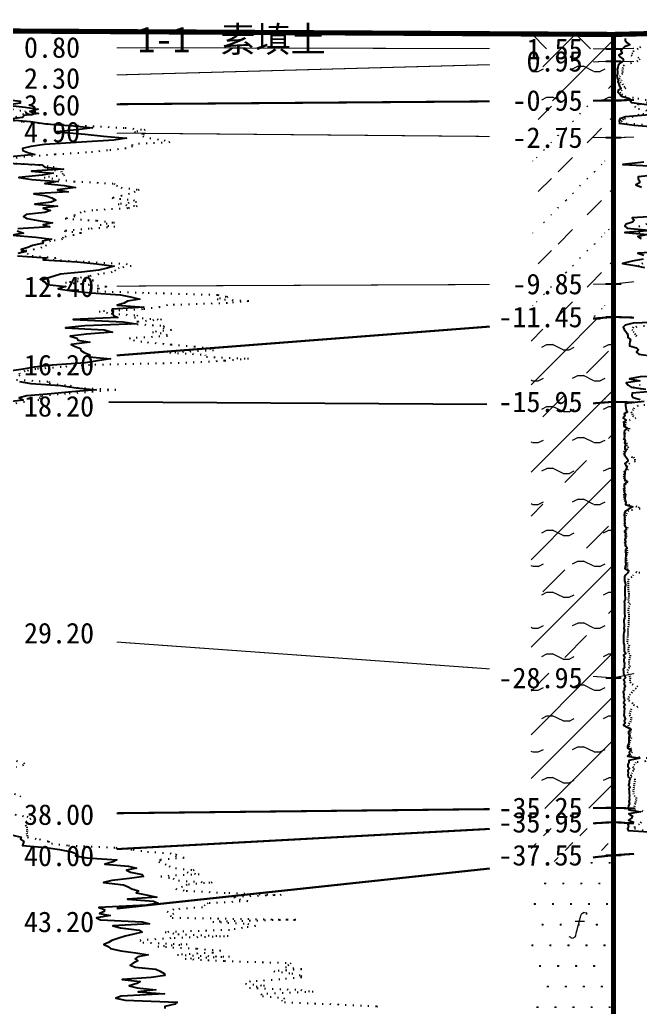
# Model space of a CAD drawing. Extents: x -37 to 3540, y -1485 to 297.
# Drawn here: x 2877.3 to 2937.5, y -769 to -673.2 of the extents above; entities that cross this region are included whole.
import ezdxf
from ezdxf.enums import TextEntityAlignment as Align

# ---------------------------------------------------------------- set-up
doc = ezdxf.new("R2010")
doc.units = 0
doc.linetypes.add('DOT', pattern=[6.35, 0, -6.35])
for name, color, linetype in [('CURVE', 200, 'CONTINUOUS'), ('HOLE', 41, 'CONTINUOUS'), ('STRATUM', 241, 'CONTINUOUS')]:
    doc.layers.add(name, color=color, linetype=linetype)
doc.layers.add('HATCH', color=7, linetype='CONTINUOUS', lineweight=13)
doc.styles.add('ST', font='')
doc.styles.get('ST').set_extended_font_data('SimSun')
pattern_1 = [(45, (2761.52, -891), (-4.24264, 4.24264), [10, 0]), (45, (2762.581, -894.182), (-2.12132, 6.36396), [3, -3]), (26.565, (2762.5944, -891.2536), (5.999823, 5.999812), [0.567, -12.849]), (0, (2762.0274, -891.2536), (0, 6), [0.567, -5.433]), (26.565, (2759.939, -891), (5.999823, 5.999812), [0.567, -12.849]), (0, (2760.446, -890.7464), (0, 6), [0.567, -5.433]), (153.435, (2762.0274, -891.2536), (-5.999818, -5e-06), [1.134, -12.2826]), (26.565, (2765.5944, -888.2536), (5.999823, 5.999812), [0.567, -12.849]), (0, (2765.0274, -888.2536), (0, 6), [0.567, -5.433]), (26.565, (2762.939, -888), (5.999823, 5.999812), [0.567, -12.849]), (0, (2763.446, -887.7464), (0, 6), [0.567, -5.433]), (153.435, (2765.0274, -888.2536), (-5.999818, -5e-06), [1.134, -12.2826])]
pattern_2 = [(45, (2761.5203, -891), (-7e-07, 6.99998), [1.97196, -7.92754]), (45, (2764.333, -888.171), (-7e-07, 6.99998), [1.99367, -7.90583]), (45, (2766.5878, -885.918), (-7e-07, 6.99998), [1.81361, -8.08588]), (26.565, (2761.5203, -887.5), (7, 7), [0.0965, -15.55598]), (36.8699, (2762.2203, -886.8), (7, 7), [0.19775, -34.80225]), (315, (2765.0203, -884.024), (6.99998, 1e-06), [0.03305, -9.86644]), (26.565, (2765.0203, -891), (7, 7), [0.14475, -15.50773]), (26.565, (2765.7203, -890.3), (7, 7), [0.10528, -15.5472]), (90, (2766.07, -889.95), (-7, -5e-07), [0.02877, -6.97123]), (26.565, (2766.4203, -889.6), (7, 7), [0.091, -31.21394]), (36.8699, (2767.1203, -888.9), (7, 7), [0.1107, -34.8893]), (45, (2767.8203, -888.2), (-2e-07, 6.99998), [0.10911, -9.79038]), (315, (2768.4344, -887.452), (6.99998, 1e-06), [0.03305, -9.86644]), (36.8699, (2762.9203, -886.1), (7, 7), [0.10224, -34.89776]), (53.1301, (2763.6203, -885.4), (14, 21), [0.13438, -34.86562]), (53.1301, (2764.3203, -884.7), (14, 21), [0.12625, -34.87375])]

msp = doc.modelspace()

# ---------------------------------------------------------------- hatches: boundary and pattern name
at = {"layer": 'HATCH'}
h = msp.add_hatch(dxfattribs=at)
h.set_pattern_fill('FZNT', color=32, style=0)
h.set_pattern_definition([(45, (2761.52, -891), (-4.24264, 4.24264), [10, 0]), (45, (2762.581, -894.182), (-2.12132, 6.36396), [3, -3])])
h.paths.add_polyline_path([(2934.907, -676.066), (2926.907, -676.047), (2926.907, -677.486), (2934.907, -677.266)])
h.paths.add_polyline_path([(2925.697, -678.755), (2932.396, -678.755), (2932.396, -675.822), (2925.697, -675.822)], flags=9)
h.paths.add_polyline_path([(2925.7, -677.552), (2932.393, -677.552), (2932.393, -674.636), (2925.7, -674.636)], flags=9)
h = msp.add_hatch(dxfattribs=at)
h.set_pattern_fill('STT', color=50, style=0)
h.set_pattern_definition([(45, (2761.5203, -891), (-2.12132, 2.12132), [10, 0]), (135, (2761.5203, -891), (-2.12132, -2.12132), [10, 0])])
h.paths.add_polyline_path([(2934.907, -674.666), (2926.907, -674.621), (2926.907, -676.047), (2934.907, -676.066)])
h.paths.add_polyline_path([(2925.7, -677.552), (2932.393, -677.552), (2932.393, -674.636), (2925.7, -674.636)], flags=9)
h = msp.add_hatch(dxfattribs=at)
h.set_pattern_fill('YNFNT', color=251, style=0)
h.set_pattern_definition(pattern_1)
h.paths.add_polyline_path([(2934.907, -677.266), (2926.907, -677.486), (2926.907, -681.127), (2934.907, -681.066)])
h.paths.add_polyline_path([(2924.267, -682.555), (2932.396, -682.555), (2932.396, -679.622), (2924.267, -679.622)], flags=9)
h.paths.add_polyline_path([(2925.697, -678.755), (2932.396, -678.755), (2932.396, -675.822), (2925.697, -675.822)], flags=9)
h = msp.add_hatch(dxfattribs=at)
h.set_pattern_fill('SZFT', color=52, style=0)
h.set_pattern_definition(pattern_2)
h.paths.add_polyline_path([(2934.907, -681.066), (2926.907, -681.127), (2926.907, -684.594), (2934.907, -684.666)])
h.paths.add_polyline_path([(2924.273, -686.149), (2932.39, -686.149), (2932.39, -683.25), (2924.273, -683.25)], flags=9)
h.paths.add_polyline_path([(2924.267, -682.555), (2932.396, -682.555), (2932.396, -679.622), (2924.267, -679.622)], flags=9)
h = msp.add_hatch(dxfattribs=at)
h.set_pattern_fill('SZFT', color=52, style=0)
h.set_pattern_definition(pattern_2)
h.paths.add_polyline_path([(2934.907, -684.666), (2926.907, -684.594), (2926.907, -698.9), (2934.907, -698.866)])
h.paths.add_polyline_path([(2924.267, -700.355), (2932.396, -700.355), (2932.396, -697.422), (2924.267, -697.422)], flags=9)
h.paths.add_polyline_path([(2924.273, -686.149), (2932.39, -686.149), (2932.39, -683.25), (2924.273, -683.25)], flags=9)
h = msp.add_hatch(dxfattribs=at)
h.set_pattern_fill('SZFT', color=52, style=0)
h.set_pattern_definition(pattern_2)
h.paths.add_polyline_path([(2934.907, -698.866), (2926.907, -698.9), (2926.907, -702.685), (2934.907, -702.066)])
h.paths.add_polyline_path([(2922.84, -703.552), (2932.393, -703.552), (2932.393, -700.636), (2922.84, -700.636)], flags=9)
h.paths.add_polyline_path([(2924.267, -700.355), (2932.396, -700.355), (2932.396, -697.422), (2924.267, -697.422)], flags=9)
h = msp.add_hatch(dxfattribs=at)
h.set_pattern_fill('YNFNT', color=251, style=0)
h.set_pattern_definition(pattern_1)
h.paths.add_polyline_path([(2934.907, -702.066), (2926.907, -702.685), (2926.907, -736.489), (2934.907, -737.066)])
h.paths.add_polyline_path([(2922.837, -738.555), (2932.396, -738.555), (2932.396, -735.622), (2922.837, -735.622)], flags=9)
h.paths.add_polyline_path([(2922.84, -703.552), (2932.393, -703.552), (2932.393, -700.636), (2922.84, -700.636)], flags=9)
h = msp.add_hatch(dxfattribs=at)
h.set_pattern_fill('YNNT', color=251, style=0)
h.set_pattern_definition([(45, (2761.5203, -891), (-2.12132, 2.12132), [10, 0]), (26.565, (2762.5944, -891.2536), (5.999823, 5.999812), [0.567, -12.849]), (0, (2762.0274, -891.2536), (0, 6), [0.567, -5.433]), (26.565, (2759.939, -891), (5.999823, 5.999812), [0.567, -12.849]), (0, (2760.446, -890.7464), (0, 6), [0.567, -5.433]), (153.435, (2762.0274, -891.2536), (-5.999818, -5e-06), [1.134, -12.2826]), (26.565, (2765.5944, -888.2536), (5.999823, 5.999812), [0.567, -12.849]), (0, (2765.0274, -888.2536), (0, 6), [0.567, -5.433]), (26.565, (2762.939, -888), (5.999823, 5.999812), [0.567, -12.849]), (0, (2763.446, -887.7464), (0, 6), [0.567, -5.433]), (153.435, (2765.0274, -888.2536), (-5.999818, -5e-06), [1.134, -12.2826])])
h.paths.add_polyline_path([(2934.907, -737.066), (2926.907, -736.489), (2926.907, -749.753), (2934.907, -749.666)])
h.paths.add_polyline_path([(2922.837, -751.155), (2932.396, -751.155), (2932.396, -748.222), (2922.837, -748.222)], flags=9)
h.paths.add_polyline_path([(2922.837, -738.555), (2932.396, -738.555), (2932.396, -735.622), (2922.837, -735.622)], flags=9)
h = msp.add_hatch(dxfattribs=at)
h.set_pattern_fill('NZFT', color=52, style=0)
h.set_pattern_definition([(45, (2761.5203, -891), (-6e-07, 6.99998), [0.9473, -8.9522]), (45, (2762.9203, -889.6), (-6e-07, 6.99998), [0.9869, -8.9126]), (45, (2764.3203, -888.2), (-6e-07, 6.99998), [1.06018, -8.83931]), (45, (2765.7203, -886.8), (-6e-07, 6.99998), [0.94918, -8.95032]), (45, (2767.1203, -885.4), (-6e-07, 6.99998), [1.0365, -8.863]), (45, (2765.0203, -891), (-6e-07, 6.99998), [1.01335, -8.88615]), (45, (2766.4203, -889.6), (-6e-07, 6.99998), [1.07896, -12.12037]), (45, (2767.8203, -888.2), (-6e-07, 6.99998), [0.99882, -8.90067]), (45, (2762.2203, -886.8), (-4e-07, 6.99998), [1.05533, -8.84416]), (45, (2763.6203, -885.4), (-4e-07, 6.99998), [1.0365, -8.863])])
h.paths.add_polyline_path([(2934.907, -751.066), (2926.907, -751.499), (2926.907, -755.124), (2934.907, -754.266)])
h.paths.add_polyline_path([(2922.837, -755.755), (2932.396, -755.755), (2932.396, -752.822), (2922.837, -752.822)], flags=9)
h.paths.add_polyline_path([(2922.837, -752.555), (2932.396, -752.555), (2932.396, -749.622), (2922.837, -749.622)], flags=9)
h = msp.add_hatch(dxfattribs=at)
h.set_pattern_fill('FS', color=142, style=0)
h.set_pattern_definition([(82.875, (2760.6857, -892.206), (0.000369, 10.0001764), [0.0893, -80.5337]), (143.13, (2760.7867, -892.2818), (-29.999964, 20.000054), [0.12627, -49.87373]), (172.875, (2760.9639, -892.304), (-70.000246, 9.99966), [0.17857, -80.44443]), (206.565, (2761.1423, -892.2147), (-9.999705, -9.99969), [0.19954, -22.16046]), (243.435, (2761.2316, -892.0363), (9e-06, -9.9997), [0.19954, -22.16146]), (255.964, (2761.3209, -891.679), (-0.0002, -9.9995), [0.36813, -40.86287]), (255.964, (2761.631, -890.439), (-0.0002, -9.9995), [1.27838, -39.95262]), (255.964, (2761.6994, -890.165), (-0.0002, -9.9995), [0.28235, -40.94865]), (216.87, (2761.8896, -889.9108), (-9.999982, -10.000018), [0.12627, -49.87373]), (243.435, (2761.7886, -889.9865), (9e-06, -9.9997), [0.19954, -22.16146]), (206.565, (2762.068, -889.8215), (-9.999705, -9.99969), [0.19954, -22.16046]), (172.875, (2762.2453, -889.8437), (-70.000246, 9.99966), [0.17857, -80.44443]), (143.13, (2762.3463, -889.9194), (-29.999964, 20.000054), [0.12627, -49.87373]), (82.875, (2762.3352, -890.008), (0.000369, 10.0001764), [0.0893, -80.5337]), (0, (2761.191, -890.66), (0, 10), [0.89286, -9.10714]), (0, (2761.5453, -891), (1, 2), [0, -1.75]), (0, (2761.5203, -890.975), (1, 2), [0, -1.75]), (0, (2761.5203, -891), (1, 2), [0, -1.75]), (0, (2761.4953, -891), (1, 2), [0, -1.75]), (0, (2761.5203, -891.025), (1, 2), [0, -1.75])])
h.paths.add_polyline_path([(2934.907, -754.266), (2926.907, -755.124), (2926.907, -783.499), (2934.907, -783.066)])
h.paths.add_polyline_path([(2922.837, -784.555), (2932.396, -784.555), (2932.396, -781.622), (2922.837, -781.622)], flags=9)
h.paths.add_polyline_path([(2922.837, -755.755), (2932.396, -755.755), (2932.396, -752.822), (2922.837, -752.822)], flags=9)

# ---------------------------------------------------------------- linework, layer by layer
at = {"layer": 'CURVE', "color": 30, "linetype": 'Continuous'}
for points in [[(2936.027, -675.066), (2936.027, -675.266), (2936.217, -675.466), (2936.477, -675.666), (2935.987, -675.866), (2935.767, -676.066), (2935.607, -676.266), (2935.737, -676.466), (2935.407, -676.666), (2935.577, -676.866), (2935.827, -677.066), (2935.827, -677.266), (2935.567, -677.466), (2935.367, -677.666), (2935.317, -677.866), (2935.257, -678.066), (2935.277, -678.266), (2935.297, -678.466), (2935.227, -678.666), (2935.267, -678.866), (2935.397, -679.066), (2935.337, -679.266), (2935.417, -679.466), (2935.477, -679.666), (2935.637, -679.866), (2935.367, -680.066), (2935.317, -680.266), (2935.507, -680.466), (2935.697, -680.666), (2936.447, -680.866), (2936.527, -681.066), (2936.657, -681.266), (2938.137, -681.466)], [(2875.546, -680.924), (2877.336, -681.124), (2877.346, -681.324), (2876.086, -681.524), (2877.846, -681.724), (2879.096, -681.924), (2878.276, -682.124), (2879.136, -682.324), (2877.746, -682.524), (2877.576, -682.724), (2876.016, -682.924), (2878.336, -683.124), (2879.826, -683.324), (2882.546, -683.524), (2884.376, -683.724), (2882.856, -683.924), (2880.916, -684.124), (2883.646, -684.324), (2885.416, -684.524), (2887.656, -684.724), (2886.446, -684.924), (2883.286, -685.124), (2879.696, -685.324), (2878.376, -685.524), (2877.566, -685.724), (2877.596, -685.924), (2878.076, -686.124), (2878.776, -686.324), (2876.416, -686.524)], [(2938.387, -682.466), (2936.077, -682.666), (2935.527, -682.866), (2935.467, -683.066), (2935.477, -683.266), (2936.907, -683.466), (2939.307, -683.666)], [(2875.446, -687.124), (2879.446, -687.324), (2879.726, -687.524), (2881.566, -687.724), (2878.456, -687.924), (2880.556, -688.124), (2879.486, -688.324), (2877.226, -688.524), (2878.476, -688.724), (2881.036, -688.924), (2879.756, -689.124), (2881.626, -689.324), (2882.726, -689.524), (2880.966, -689.724), (2881.996, -689.924), (2878.666, -690.124), (2879.876, -690.324), (2880.406, -690.524), (2880.816, -690.724), (2880.346, -690.924), (2878.766, -691.124), (2880.976, -691.324), (2879.566, -691.524), (2880.286, -691.724), (2879.756, -691.924), (2877.926, -692.124), (2877.666, -692.324), (2878.026, -692.524), (2879.096, -692.724), (2880.486, -692.924), (2879.566, -693.124), (2880.236, -693.324), (2877.126, -693.524)], [(2937.857, -687.066), (2935.807, -687.266), (2939.697, -687.466)], [(2939.237, -688.266), (2937.297, -688.466), (2937.307, -688.666), (2937.417, -688.866), (2937.437, -689.066), (2937.087, -689.266), (2937.607, -689.466)], [(2939.887, -692.266), (2936.707, -692.466), (2936.907, -692.666), (2936.757, -692.866), (2936.147, -693.066), (2936.017, -693.266), (2936.237, -693.466), (2938.657, -693.666), (2935.997, -693.866), (2938.227, -694.066), (2937.277, -694.266), (2937.597, -694.466)], [(2877.046, -693.724), (2877.666, -693.924), (2876.586, -694.124), (2878.866, -694.324), (2880.386, -694.524), (2879.506, -694.724), (2879.586, -694.924), (2878.556, -695.124), (2878.086, -695.324), (2877.456, -695.524), (2877.936, -695.724), (2877.126, -695.924)], [(2877.096, -696.124), (2879.916, -696.324), (2879.576, -696.524), (2882.886, -696.724), (2884.796, -696.924), (2886.456, -697.124), (2885.776, -697.324), (2884.976, -697.524), (2883.306, -697.724), (2881.276, -697.924), (2880.656, -698.124), (2879.886, -698.324), (2879.486, -698.524), (2879.796, -698.724), (2879.926, -698.924), (2881.776, -699.124), (2881.026, -699.324), (2882.356, -699.524), (2884.216, -699.724), (2887.066, -699.924), (2888.046, -700.124), (2888.946, -700.324), (2887.766, -700.524), (2887.436, -700.724), (2886.746, -700.924), (2889.346, -701.124), (2886.286, -701.324), (2886.366, -701.524), (2886.316, -701.724), (2886.386, -701.924), (2886.806, -702.124), (2882.486, -702.324), (2887.336, -702.524), (2888.606, -702.724), (2883.616, -702.924), (2881.756, -703.124), (2885.506, -703.324), (2886.306, -703.524), (2883.786, -703.724), (2882.206, -703.924), (2882.856, -704.124), (2882.936, -704.324), (2884.116, -704.524), (2882.296, -704.724), (2882.676, -704.924), (2883.196, -705.124), (2883.246, -705.324), (2883.546, -705.524), (2884.096, -705.724), (2884.026, -705.924), (2886.096, -706.124), (2884.836, -706.324), (2883.676, -706.524), (2880.446, -706.724), (2878.706, -706.924), (2877.626, -707.124), (2876.276, -707.324)], [(2941.647, -695.666), (2937.277, -695.866), (2937.837, -696.066)], [(2937.767, -696.466), (2936.707, -696.666), (2935.777, -696.866), (2936.987, -697.066), (2937.927, -697.266)], [(2942.017, -702.466), (2936.827, -702.666), (2936.027, -702.866), (2935.837, -703.066), (2935.927, -703.266), (2936.087, -703.466), (2936.217, -703.666), (2936.297, -703.866), (2936.297, -704.066), (2936.567, -704.266), (2936.497, -704.466), (2936.467, -704.666), (2936.467, -704.866), (2937.127, -705.066), (2937.317, -705.266), (2937.147, -705.466), (2937.347, -705.666), (2938.747, -705.866)], [(2941.637, -707.666), (2937.487, -707.866), (2936.467, -708.066), (2937.457, -708.266), (2936.127, -708.466), (2936.337, -708.666), (2936.617, -708.866), (2938.027, -709.066)], [(2877.286, -708.324), (2878.366, -708.524), (2881.246, -708.724), (2882.776, -708.924), (2884.736, -709.124), (2882.366, -709.324), (2880.366, -709.524), (2878.006, -709.724), (2877.266, -709.924), (2877.636, -710.124), (2875.966, -710.324)], [(2938.987, -709.266), (2936.707, -709.466), (2936.687, -709.666), (2936.817, -709.866), (2937.507, -710.066)], [(2937.867, -710.266), (2936.077, -710.466), (2936.067, -710.666), (2936.117, -710.866), (2936.147, -711.066), (2936.277, -711.266), (2935.937, -711.466), (2936.017, -711.666), (2935.857, -711.866), (2936.127, -712.066), (2935.867, -712.266), (2935.917, -712.466), (2935.897, -712.666), (2936.247, -712.866), (2935.957, -713.066), (2935.927, -713.266), (2935.927, -713.466), (2935.967, -713.666), (2935.947, -713.866), (2936.027, -714.066), (2935.987, -714.266), (2936.057, -714.466), (2936.007, -714.666), (2936.017, -714.866), (2936.087, -715.066), (2935.957, -715.266), (2935.977, -715.466), (2936.127, -715.666), (2936.257, -715.866), (2936.287, -716.066), (2936.007, -716.266), (2936.087, -716.466), (2936.197, -716.666), (2936.097, -716.866), (2936.007, -717.066), (2936.007, -717.266), (2935.987, -717.466), (2935.967, -717.666), (2936.017, -717.866), (2936.267, -718.066), (2935.927, -718.266), (2935.937, -718.466), (2935.977, -718.666), (2935.917, -718.866), (2935.947, -719.066), (2936.077, -719.266), (2936.037, -719.466), (2936.017, -719.666), (2936.027, -719.866), (2936.117, -720.066), (2936.057, -720.266), (2936.767, -720.466), (2936.377, -720.666), (2936.107, -720.866), (2935.977, -721.066), (2935.937, -721.266), (2935.977, -721.466), (2935.967, -721.666), (2935.987, -721.866), (2936.017, -722.066), (2935.967, -722.266), (2936.117, -722.466), (2936.147, -722.666), (2935.957, -722.866), (2936.107, -723.066), (2936.027, -723.266), (2936.077, -723.466), (2936.017, -723.666), (2936.067, -723.866), (2936.037, -724.066), (2936.027, -724.266), (2936.217, -724.466), (2936.057, -724.666), (2936.067, -724.866), (2936.097, -725.066), (2936.097, -725.266), (2936.067, -725.466), (2936.077, -725.666), (2936.057, -725.866), (2936.087, -726.066), (2936.047, -726.266), (2936.017, -726.466), (2936.367, -726.666), (2936.297, -726.866), (2936.097, -727.066), (2935.977, -727.266), (2935.987, -727.466), (2935.987, -727.666), (2936.027, -727.866), (2936.057, -728.066), (2936.017, -728.266), (2935.997, -728.466), (2936.007, -728.666), (2936.007, -728.866), (2935.997, -729.066), (2936.027, -729.266), (2936.037, -729.466), (2935.947, -729.666), (2935.977, -729.866), (2935.967, -730.066), (2935.957, -730.266), (2935.957, -730.466), (2935.967, -730.666), (2935.977, -730.866), (2936.017, -731.066), (2935.987, -731.266), (2935.907, -731.466), (2935.897, -731.666), (2935.937, -731.866), (2935.927, -732.066), (2935.897, -732.266), (2935.987, -732.466), (2935.897, -732.666), (2935.867, -732.866), (2935.887, -733.066), (2935.867, -733.266), (2935.867, -733.466), (2935.867, -733.666), (2935.927, -733.866), (2935.927, -734.066), (2935.927, -734.266), (2935.927, -734.466), (2936.087, -734.666), (2935.877, -734.866), (2936.007, -735.066), (2935.917, -735.266), (2935.907, -735.466), (2935.957, -735.666), (2935.937, -735.866), (2935.977, -736.066), (2935.837, -736.266), (2935.877, -736.466), (2935.877, -736.666), (2935.957, -736.866), (2936.067, -737.066), (2935.887, -737.266), (2935.957, -737.466), (2935.947, -737.666), (2936.057, -737.866), (2935.927, -738.066), (2935.957, -738.266), (2935.837, -738.466), (2935.897, -738.666), (2935.867, -738.866), (2935.927, -739.066), (2935.957, -739.266), (2935.877, -739.466), (2936.027, -739.666), (2935.897, -739.866), (2935.977, -740.066), (2935.937, -740.266), (2935.937, -740.466), (2935.897, -740.666), (2935.977, -740.866), (2936.057, -741.066), (2935.927, -741.266), (2936.027, -741.466), (2935.877, -741.666), (2936.297, -741.866), (2936.627, -742.066), (2936.357, -742.266), (2936.347, -742.466), (2936.467, -742.666), (2936.387, -742.866), (2936.407, -743.066), (2936.397, -743.266), (2936.357, -743.466), (2936.267, -743.666), (2936.267, -743.866), (2936.627, -744.066), (2936.427, -744.266), (2936.447, -744.466), (2936.277, -744.666), (2937.457, -744.866), (2936.377, -745.066), (2936.407, -745.266), (2936.307, -745.466), (2936.287, -745.666), (2936.447, -745.866), (2936.297, -746.066), (2936.317, -746.266), (2936.297, -746.466), (2936.327, -746.666), (2936.517, -746.866), (2936.427, -747.066), (2936.417, -747.266), (2936.347, -747.466), (2936.527, -747.666), (2936.407, -747.866), (2936.417, -748.066), (2936.417, -748.266), (2936.447, -748.466), (2936.437, -748.666), (2936.447, -748.866), (2936.407, -749.066), (2936.447, -749.266), (2936.347, -749.466), (2936.337, -749.666), (2936.407, -749.866), (2937.537, -750.066), (2936.407, -750.266), (2936.747, -750.466), (2936.647, -750.666), (2936.347, -750.866), (2936.837, -751.066), (2936.297, -751.266), (2936.347, -751.466), (2936.267, -751.666), (2936.317, -751.866), (2939.327, -752.066)], [(2876.626, -752.324), (2877.436, -752.524), (2877.386, -752.724), (2877.716, -752.924), (2877.626, -753.124), (2877.576, -753.324), (2879.836, -753.524), (2881.156, -753.724), (2882.316, -753.924), (2882.836, -754.124), (2882.716, -754.324), (2883.816, -754.524), (2886.736, -754.724), (2886.366, -754.924), (2885.546, -755.124), (2887.866, -755.324), (2888.646, -755.524), (2887.656, -755.724), (2888.056, -755.924), (2889.196, -756.124), (2889.326, -756.324), (2887.966, -756.524), (2886.246, -756.724), (2885.446, -756.924), (2887.366, -757.124), (2887.826, -757.324), (2888.176, -757.524), (2888.816, -757.724), (2888.606, -757.924), (2889.576, -758.124), (2890.596, -758.324), (2887.746, -758.524), (2890.276, -758.724), (2890.736, -758.924), (2889.616, -759.124), (2884.976, -759.324), (2885.536, -759.524), (2885.496, -759.724), (2885.046, -759.924), (2886.076, -760.124), (2884.766, -760.324), (2885.136, -760.524), (2889.176, -760.724), (2889.906, -760.924), (2886.336, -761.124), (2887.096, -761.324), (2888.896, -761.524), (2889.176, -761.724), (2888.376, -761.924), (2887.526, -762.124), (2886.916, -762.324), (2886.236, -762.524), (2885.906, -762.724), (2885.466, -762.924), (2885.896, -763.124), (2886.116, -763.324), (2887.126, -763.524), (2888.556, -763.724), (2889.766, -763.924), (2888.746, -764.124), (2888.496, -764.324), (2888.776, -764.524), (2888.296, -764.724), (2888.026, -764.924), (2888.506, -765.124), (2890.516, -765.324), (2890.936, -765.524), (2891.316, -765.724), (2891.386, -765.924), (2890.056, -766.124), (2887.256, -766.324), (2888.996, -766.524), (2888.666, -766.724), (2887.916, -766.924), (2888.686, -767.124), (2890.496, -767.324), (2888.796, -767.524), (2891.336, -767.724), (2887.146, -767.924), (2886.626, -768.124), (2887.536, -768.324), (2892.576, -768.524), (2892.346, -768.724), (2891.396, -768.924), (2891.396, -769.124)]]:
    msp.add_lwpolyline(points, dxfattribs=at)
at = {"layer": 'CURVE', "color": 100, "linetype": 'DOT', "ltscale": 0.1}
for points in [[(2937.517, -675.866), (2937.287, -676.066), (2936.867, -676.266), (2936.757, -676.466), (2936.607, -676.666), (2937.257, -676.866), (2937.457, -677.066), (2937.257, -677.266), (2936.657, -677.466), (2935.897, -677.666), (2935.797, -677.866), (2935.747, -678.066), (2935.777, -678.266), (2935.767, -678.466), (2935.517, -678.666), (2935.447, -678.866), (2935.697, -679.066), (2935.537, -679.266), (2935.767, -679.466), (2935.897, -679.666), (2936.087, -679.866), (2935.717, -680.066), (2935.507, -680.266), (2935.687, -680.466), (2936.007, -680.666), (2937.267, -680.866), (2938.367, -681.066)], [(2938.207, -681.266), (2937.307, -681.466), (2936.937, -681.666), (2937.317, -681.866), (2938.327, -682.066)], [(2876.596, -681.924), (2877.876, -682.124), (2877.586, -682.324), (2877.746, -682.524), (2876.676, -682.724)], [(2938.567, -682.266), (2937.397, -682.466), (2936.787, -682.666), (2935.847, -682.866), (2935.747, -683.066), (2935.407, -683.266), (2939.147, -683.466)], [(2875.976, -682.924), (2877.666, -683.124), (2879.976, -683.324), (2883.676, -683.524), (2887.546, -683.724), (2889.476, -683.924), (2888.446, -684.124), (2889.356, -684.324), (2889.246, -684.524), (2889.936, -684.724), (2891.326, -684.924), (2891.856, -685.124), (2888.206, -685.324), (2888.246, -685.524), (2887.616, -685.724), (2885.816, -685.924), (2883.776, -686.124), (2880.746, -686.324), (2877.796, -686.524), (2876.516, -686.724)], [(2876.176, -687.124), (2879.226, -687.324), (2880.646, -687.524), (2879.956, -687.724), (2881.336, -687.924), (2881.406, -688.124), (2881.656, -688.324), (2879.676, -688.524), (2881.056, -688.724), (2882.596, -688.924), (2886.466, -689.124), (2886.686, -689.324), (2887.146, -689.524), (2888.886, -689.724), (2888.516, -689.924), (2887.956, -690.124), (2887.196, -690.324), (2886.266, -690.524), (2888.346, -690.724), (2888.646, -690.924), (2886.866, -691.124), (2888.686, -691.324), (2887.786, -691.524), (2884.386, -691.724), (2883.256, -691.924), (2882.616, -692.124), (2882.646, -692.324), (2881.726, -692.524), (2884.786, -692.724), (2886.506, -692.924), (2885.116, -693.124), (2886.546, -693.324), (2884.056, -693.524), (2881.636, -693.724), (2883.306, -693.924), (2882.546, -694.124), (2881.516, -694.324), (2881.466, -694.524), (2880.276, -694.724), (2879.476, -694.924), (2879.906, -695.124), (2879.446, -695.324), (2878.706, -695.524), (2877.416, -695.724), (2878.036, -695.924), (2878.496, -696.124), (2880.796, -696.324), (2880.536, -696.524), (2883.986, -696.724), (2887.646, -696.924), (2888.126, -697.124), (2886.966, -697.324), (2886.596, -697.524), (2886.266, -697.724), (2884.966, -697.924), (2884.026, -698.124), (2882.906, -698.324), (2884.446, -698.524), (2881.746, -698.724), (2884.116, -698.924), (2885.746, -699.124), (2884.926, -699.324), (2883.346, -699.524), (2889.766, -699.724), (2896.506, -699.924), (2897.496, -700.124), (2896.446, -700.324), (2899.516, -700.524), (2897.446, -700.724), (2891.636, -700.924), (2890.886, -701.124), (2889.206, -701.324), (2884.996, -701.524), (2886.176, -701.724), (2888.736, -701.924), (2888.446, -702.124), (2891.056, -702.324), (2888.746, -702.524), (2887.966, -702.724), (2891.316, -702.924), (2891.206, -703.124), (2892.026, -703.324), (2890.196, -703.524), (2891.526, -703.724), (2891.646, -703.924), (2887.946, -704.124), (2888.336, -704.324), (2889.706, -704.524), (2891.986, -704.724), (2894.266, -704.924), (2895.796, -705.124), (2896.116, -705.324), (2891.876, -705.524), (2895.286, -705.724), (2895.416, -705.924), (2899.506, -706.124), (2897.176, -706.324), (2893.506, -706.524), (2884.086, -706.724), (2881.316, -706.924), (2878.866, -707.124), (2877.826, -707.324), (2877.256, -707.524), (2877.326, -707.724), (2876.856, -707.924)], [(2938.127, -693.066), (2937.357, -693.266), (2937.647, -693.466)], [(2938.177, -693.666), (2937.377, -693.866), (2937.547, -694.066)], [(2937.737, -696.866), (2937.277, -697.066), (2937.967, -697.266)], [(2938.637, -702.866), (2936.837, -703.066), (2936.687, -703.266), (2936.827, -703.466), (2936.987, -703.666), (2937.067, -703.866), (2937.587, -704.066)], [(2876.266, -708.124), (2880.116, -708.324), (2880.176, -708.524), (2882.186, -708.724), (2882.866, -708.924), (2886.636, -709.124), (2884.406, -709.324), (2881.756, -709.524), (2879.346, -709.724), (2879.286, -709.924), (2879.146, -710.124), (2877.766, -710.324), (2876.506, -710.524)], [(2937.507, -708.666), (2936.807, -708.866), (2937.757, -709.066)], [(2940.137, -710.466), (2937.287, -710.666), (2936.877, -710.866), (2936.807, -711.066), (2936.627, -711.266), (2936.727, -711.466), (2936.757, -711.666), (2937.087, -711.866), (2936.537, -712.066), (2936.077, -712.266), (2936.047, -712.466), (2936.007, -712.666), (2936.437, -712.866), (2936.387, -713.066), (2936.037, -713.266), (2935.977, -713.466), (2935.977, -713.666), (2935.877, -713.866), (2936.007, -714.066), (2936.157, -714.266), (2936.157, -714.466), (2936.357, -714.666), (2936.247, -714.866), (2935.937, -715.066), (2935.887, -715.266), (2935.947, -715.466), (2936.837, -715.666), (2936.967, -715.866), (2936.997, -716.066), (2936.467, -716.266), (2936.237, -716.466), (2936.177, -716.666), (2936.337, -716.866), (2935.937, -717.066), (2935.897, -717.266), (2935.887, -717.466), (2935.897, -717.666), (2935.977, -717.866), (2936.117, -718.066), (2936.097, -718.266), (2935.937, -718.466), (2935.827, -718.666), (2935.977, -718.866), (2935.977, -719.066), (2935.917, -719.266), (2935.907, -719.466), (2935.937, -719.666), (2936.007, -719.866), (2936.047, -720.066), (2936.357, -720.266), (2937.307, -720.466), (2937.487, -720.666), (2936.367, -720.866), (2936.157, -721.066), (2936.107, -721.266), (2935.987, -721.466), (2936.017, -721.666), (2935.977, -721.866), (2935.937, -722.066), (2935.997, -722.266), (2936.257, -722.466), (2936.197, -722.666), (2936.057, -722.866), (2936.117, -723.066), (2936.167, -723.266), (2936.097, -723.466), (2936.057, -723.666), (2935.987, -723.866), (2936.027, -724.066), (2936.117, -724.266), (2936.207, -724.466), (2936.207, -724.666), (2936.237, -724.866), (2936.197, -725.066), (2936.117, -725.266), (2936.127, -725.466), (2936.137, -725.666), (2936.237, -725.866), (2936.237, -726.066), (2936.207, -726.266), (2936.237, -726.466), (2936.337, -726.666), (2937.457, -726.866), (2936.827, -727.066), (2936.677, -727.266), (2936.367, -727.466), (2936.297, -727.666), (2936.327, -727.866), (2936.337, -728.066), (2936.337, -728.266), (2936.327, -728.466), (2936.357, -728.666), (2936.387, -728.866), (2936.397, -729.066), (2936.367, -729.266), (2936.347, -729.466), (2936.337, -729.666), (2936.497, -729.866), (2936.437, -730.066), (2936.367, -730.266), (2936.327, -730.466), (2936.337, -730.666), (2936.397, -730.866), (2936.407, -731.066), (2936.397, -731.266), (2936.367, -731.466), (2936.367, -731.666), (2936.377, -731.866), (2936.337, -732.066), (2936.297, -732.266), (2936.297, -732.466), (2936.307, -732.666), (2936.287, -732.866), (2936.277, -733.066), (2936.267, -733.266), (2936.217, -733.466), (2936.237, -733.666), (2936.437, -733.866), (2936.357, -734.066), (2936.337, -734.266), (2936.327, -734.466), (2936.407, -734.666), (2936.537, -734.866), (2936.477, -735.066), (2936.427, -735.266), (2936.397, -735.466), (2936.367, -735.666), (2936.477, -735.866), (2936.447, -736.066), (2936.297, -736.266), (2936.237, -736.466), (2936.337, -736.666), (2936.457, -736.866), (2936.537, -737.066), (2936.477, -737.266), (2936.507, -737.466), (2936.727, -737.666), (2937.217, -737.866), (2937.097, -738.066), (2936.857, -738.266), (2936.717, -738.466), (2936.517, -738.666), (2936.387, -738.866), (2936.317, -739.066), (2936.357, -739.266), (2936.717, -739.466), (2936.837, -739.666), (2937.257, -739.866), (2936.627, -740.066), (2936.557, -740.266), (2936.477, -740.466), (2936.457, -740.666), (2936.607, -740.866), (2936.627, -741.066), (2936.547, -741.266), (2936.457, -741.466), (2936.337, -741.666), (2936.417, -741.866), (2936.517, -742.066), (2936.557, -742.266), (2936.457, -742.466), (2936.497, -742.666), (2936.627, -742.866), (2936.517, -743.066), (2936.457, -743.266), (2936.407, -743.466), (2936.397, -743.666), (2936.567, -743.866), (2936.597, -744.066), (2936.717, -744.266), (2936.497, -744.466), (2936.597, -744.666), (2938.647, -744.866)], [(2938.757, -745.066), (2937.087, -745.266), (2936.947, -745.466), (2936.787, -745.666), (2936.887, -745.866), (2936.847, -746.066), (2936.687, -746.266), (2936.597, -746.466), (2936.597, -746.666), (2936.977, -746.866), (2936.967, -747.066), (2936.907, -747.266), (2936.907, -747.466), (2936.867, -747.666), (2936.827, -747.866), (2936.837, -748.066), (2936.807, -748.266), (2936.917, -748.466), (2937.117, -748.666), (2937.117, -748.866), (2937.027, -749.066), (2937.027, -749.266), (2936.937, -749.466), (2936.897, -749.666), (2936.927, -749.866), (2938.297, -750.066)], [(2876.986, -745.124), (2877.746, -745.324), (2877.686, -745.524), (2876.946, -745.724)], [(2876.796, -748.324), (2877.366, -748.524), (2877.196, -748.724)], [(2876.846, -750.324), (2878.006, -750.524), (2878.376, -750.724), (2877.906, -750.924), (2878.066, -751.124), (2877.866, -751.324), (2878.006, -751.524), (2877.996, -751.724), (2878.036, -751.924), (2877.966, -752.124), (2878.016, -752.324), (2878.066, -752.524), (2879.236, -752.724), (2880.106, -752.924), (2880.376, -753.124), (2882.036, -753.324), (2886.636, -753.524), (2888.316, -753.724), (2889.686, -753.924), (2892.466, -754.124), (2892.426, -754.324), (2893.256, -754.524), (2890.956, -754.724), (2890.806, -754.924), (2891.406, -755.124), (2891.806, -755.324), (2892.426, -755.524), (2894.236, -755.724), (2893.536, -755.924), (2894.726, -756.124), (2891.006, -756.324), (2892.196, -756.524), (2892.706, -756.724), (2895.966, -756.924), (2893.546, -757.124), (2893.096, -757.324), (2892.436, -757.524), (2893.466, -757.724), (2897.586, -757.924), (2902.676, -758.124), (2898.066, -758.324), (2898.636, -758.524), (2899.436, -758.724), (2895.566, -758.924), (2895.256, -759.124), (2895.036, -759.324), (2892.256, -759.524), (2891.606, -759.724), (2892.216, -759.924), (2891.916, -760.124), (2892.096, -760.324), (2904.086, -760.524), (2896.036, -760.724), (2899.446, -760.924), (2900.186, -761.124), (2898.926, -761.324), (2897.646, -761.524), (2891.426, -761.724), (2892.656, -761.924), (2897.526, -762.124), (2891.976, -762.324), (2888.986, -762.524), (2889.256, -762.724), (2893.556, -762.924), (2890.696, -763.124), (2894.496, -763.324), (2896.826, -763.524), (2896.036, -763.724), (2892.606, -763.924), (2897.646, -764.124), (2893.366, -764.324), (2897.166, -764.524), (2903.606, -764.724), (2903.396, -764.924), (2903.076, -765.124), (2904.666, -765.324), (2901.956, -765.524), (2903.696, -765.724), (2904.566, -765.924), (2904.656, -766.124), (2902.526, -766.324), (2899.696, -766.524), (2899.196, -766.724), (2901.056, -766.924), (2899.586, -767.124), (2904.586, -767.324), (2905.786, -767.524), (2900.736, -767.724), (2900.856, -767.924), (2902.986, -768.124), (2902.686, -768.324), (2902.976, -768.524), (2908.146, -768.724), (2912.026, -768.924), (2911.696, -769.124)], [(2937.577, -751.066), (2937.407, -751.266), (2936.957, -751.466), (2936.957, -751.666), (2937.867, -751.866)]]:
    msp.add_lwpolyline(points, dxfattribs=at)
at = {"layer": 'HOLE', "linetype": 'Continuous', "const_width": 0.5}
msp.add_lwpolyline([(2934.907, -674.666), (2934.907, -823.367)], dxfattribs=at)
at = {"layer": 'HOLE', "linetype": 'Continuous'}
for points in [[(2934.157, -676.066), (2935.657, -676.066)], [(2934.157, -677.266), (2935.657, -677.266)], [(2934.157, -681.066), (2935.657, -681.066)], [(2934.157, -684.666), (2935.657, -684.666)], [(2934.157, -698.866), (2935.657, -698.866)], [(2934.157, -702.066), (2935.657, -702.066)], [(2934.157, -737.066), (2935.657, -737.066)], [(2934.157, -749.666), (2935.657, -749.666)], [(2934.157, -751.066), (2935.657, -751.066)], [(2934.157, -754.266), (2935.657, -754.266)]]:
    msp.add_lwpolyline(points, dxfattribs=at)
at = {"layer": 'STRATUM', "linetype": 'Continuous'}
for points, const_width in [([(2678.429, -674.186), (2698.429, -674.186), (2757.998, -674.11), (2816.866, -673.7), (2874.716, -674.324), (2934.907, -674.666), (2985.505, -673.49)], 0.5), ([(2886.716, -675.952), (2904.811, -675.995), (2922.907, -676.038)], 0.1), ([(2932.907, -676.061), (2934.907, -676.066), (2936.907, -676.012)], 0.1), ([(2886.716, -678.593), (2904.811, -678.095), (2922.907, -677.597)], 0.1), ([(2932.907, -677.321), (2934.907, -677.266), (2936.907, -677.296)], 0.1), ([(2932.907, -681.081), (2934.907, -681.066), (2936.907, -681.02)], 0.2), ([(2886.716, -681.433), (2904.811, -681.295), (2922.907, -681.157)], 0.2), ([(2886.716, -684.232), (2904.811, -684.395), (2922.907, -684.558)], 0.1), ([(2932.907, -684.648), (2934.907, -684.666), (2936.907, -684.627)], 0.1), ([(2886.716, -699.073), (2904.811, -698.995), (2922.907, -698.917)], 0.1), ([(2932.907, -698.875), (2934.907, -698.866), (2936.907, -698.645)], 0.1), ([(2932.907, -702.221), (2934.907, -702.066), (2936.907, -702.126)], 0.2), ([(2886.716, -705.795), (2904.811, -704.395), (2922.907, -702.995)], 0.2), ([(2932.907, -710.446), (2934.907, -710.291), (2936.907, -710.351)], 0.2), ([(2886.716, -733.59), (2904.811, -734.895), (2922.907, -736.2)], 0.1), ([(2932.907, -736.922), (2934.907, -737.066), (2936.907, -736.647)], 0.1), ([(2886.716, -750.193), (2904.811, -749.995), (2922.907, -749.797)], 0.2), ([(2932.907, -749.688), (2934.907, -749.666), (2936.907, -749.734)], 0.2), ([(2886.716, -753.674), (2904.811, -752.695), (2922.907, -751.716)], 0.2), ([(2932.907, -751.174), (2934.907, -751.066), (2936.907, -751.179)], 0.2), ([(2932.907, -754.481), (2934.907, -754.266), (2936.907, -754.136)], 0.2), ([(2886.716, -759.436), (2904.811, -757.495), (2922.907, -755.554)], 0.2)]:
    msp.add_lwpolyline(points, dxfattribs=dict(at, const_width=const_width))
at = {"layer": 'STRATUM'}
msp.add_lwpolyline([(2885.938, -710.291), (2922.619, -710.517)], dxfattribs=at)

# ---------------------------------------------------------------- texts
at = {"layer": 'HOLE', "style": 'ST'}
for s, p in [('0.80', (2877.716, -675.924)), ('2.30', (2877.716, -678.924)), ('3.60', (2877.716, -681.524)), ('4.90', (2877.716, -684.124)), ('12.40', (2877.716, -699.124)), ('16.20', (2877.716, -706.724)), ('18.20', (2877.716, -710.724)), ('29.20', (2877.716, -732.724)), ('38.00', (2877.716, -750.324)), ('40.00', (2877.716, -754.324)), ('43.20', (2877.716, -760.724))]:
    msp.add_text(s, height=2, dxfattribs=at).set_placement(p, align=Align.MIDDLE_LEFT)
for s, p in [('1.55', (2931.907, -676.066)), ('0.95', (2931.907, -677.266)), ('-0.95', (2931.907, -681.066)), ('-2.75', (2931.907, -684.666)), ('-9.85', (2931.907, -698.866)), ('-11.45', (2931.907, -702.066)), ('-15.95', (2931.907, -710.291)), ('-28.95', (2931.907, -737.066)), ('-35.25', (2931.907, -749.666)), ('-35.95', (2931.907, -751.066)), ('-37.55', (2931.907, -754.266))]:
    msp.add_text(s, height=2, dxfattribs=at).set_placement(p, align=Align.MIDDLE_RIGHT)
at = {"layer": 'STRATUM', "style": 'ST'}
for s, p in [('1-1', (2888.76, -675.141)), ('素填土', (2896.76, -675.141))]:
    msp.add_text(s, height=2.5, dxfattribs=at).set_placement(p, align=Align.MIDDLE_LEFT)

doc.saveas('drawing.dxf')
